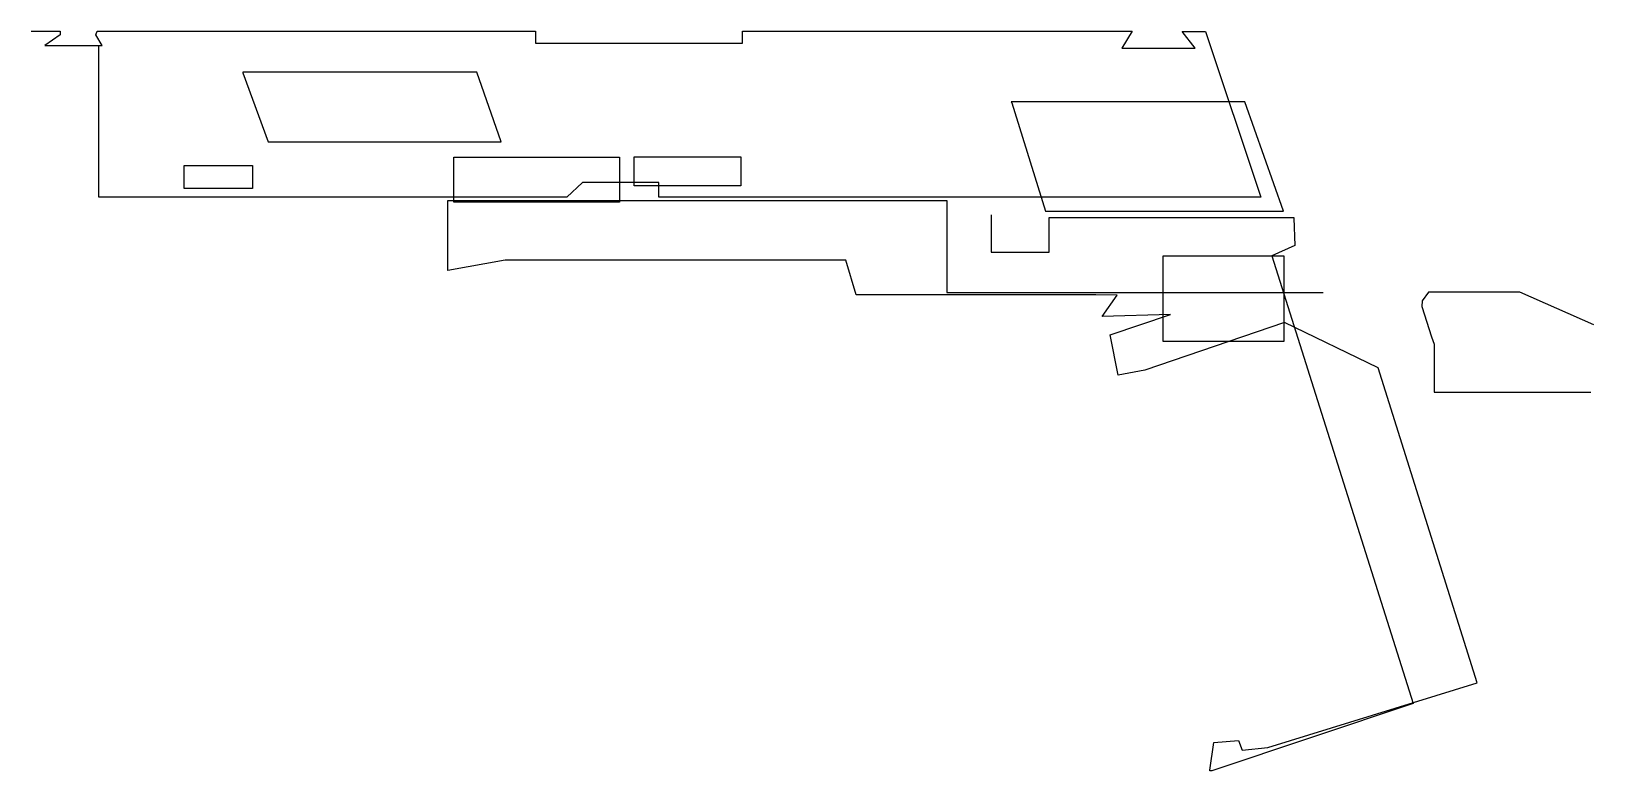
# Model space of a CAD drawing. Header units: metres. Extents: x 0.1 to 29.5, y 3.4 to 17.3.
import ezdxf

# ---------------------------------------------------------------- set-up
doc = ezdxf.new("R2010")
doc.units = ezdxf.units.M

msp = doc.modelspace()

# ---------------------------------------------------------------- linework, layer by layer
for points in [[(0.143, 17.301), (0.685, 17.301), (0.685, 17.235), (0.4, 17.037), (1.475, 17.037), (1.358, 17.235), (1.38, 17.301), (9.622, 17.301), (9.622, 17.076), (13.515, 17.076), (13.515, 17.302), (20.835, 17.302), (20.644, 16.984), (22.02, 16.984), (21.778, 17.299), (22.217, 17.299), (23.257, 14.182), (11.942, 14.182), (11.942, 14.457), (10.508, 14.457), (10.208, 14.179), (5.151, 14.179), (1.412, 14.179), (1.412, 17.024)], [(4.118, 16.519), (4.595, 15.223), (8.974, 15.223), (8.516, 16.532), (4.118, 16.532), (4.118, 16.519)], [(18.572, 15.958), (19.21, 13.92), (23.683, 13.92), (22.955, 15.977), (18.563, 15.977), (18.572, 15.958)], [(3.018, 14.778), (4.305, 14.778), (4.305, 14.345), (3.018, 14.345), (3.018, 14.778)], [(8.086, 14.931), (11.199, 14.931), (11.199, 14.088), (8.086, 14.088), (8.086, 14.931)], [(11.478, 14.942), (13.48, 14.942), (13.48, 14.392), (11.478, 14.392), (11.478, 14.942)], [(18.184, 13.852), (18.184, 13.145), (19.279, 13.145), (19.279, 13.798), (23.876, 13.798), (23.876, 13.785), (23.895, 13.272), (23.46, 13.08), (26.119, 4.658), (22.333, 3.393), (22.298, 3.392), (22.299, 3.403), (22.374, 3.922), (22.837, 3.96), (22.903, 3.78), (23.384, 3.827), (27.321, 5.045), (25.461, 10.974), (23.699, 11.826), (21.074, 10.928), (20.573, 10.834), (20.422, 11.589), (21.555, 11.977), (20.271, 11.939), (20.556, 12.335), (20.154, 12.343), (15.651, 12.343), (15.454, 12.997), (9.05, 12.997), (7.973, 12.805), (7.973, 14.117), (17.356, 14.117), (17.356, 12.387), (20.19, 12.387), (24.425, 12.387)], [(21.417, 13.076), (23.688, 13.076), (23.688, 11.466), (21.417, 11.466), (21.417, 13.076)], [(29.513, 11.78), (28.126, 12.394), (26.405, 12.394), (26.285, 12.233), (26.28, 12.127), (26.463, 11.553), (26.513, 11.417), (26.513, 10.514), (29.461, 10.514)]]:
    msp.add_lwpolyline(points)

doc.saveas('drawing.dxf')
